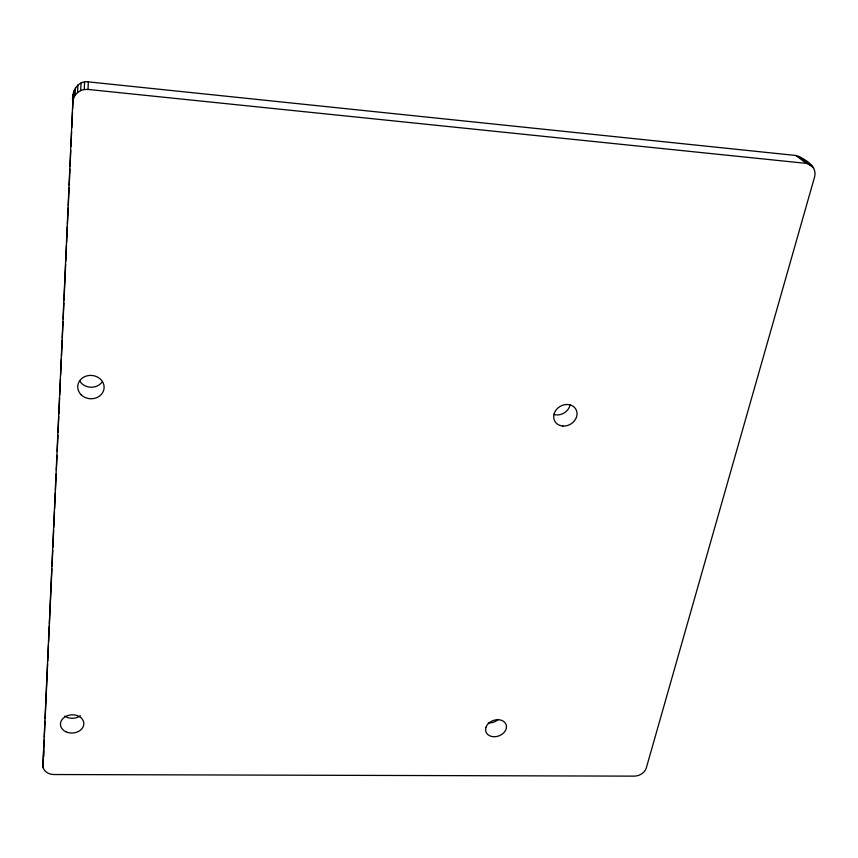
<?xml version="1.0" encoding="UTF-8"?>
<svg xmlns="http://www.w3.org/2000/svg" width="858" height="858" viewBox="0 0 858 858"><rect width="100%" height="100%" fill="white"/><g stroke="black" fill="none" stroke-linecap="round" stroke-linejoin="round"><path stroke-width="1.29" d="M811.818 165.648L806.456 163.395L88.052 89.436L88.299 81.864C77.081 80.373 71.225 92.46 72.801 102.123L42.9 765.668C42.868 771.353 48.949 774.602 54.033 774.527L634.341 776.136C639.371 776.029 644.594 773.047 646.256 768.125L814.585 176.941C817.556 165.755 804.557 158.805 795.849 155.48L88.299 81.864M72.801 102.123C73.08 95.86 78.089 90.487 84.256 89.532L84.567 81.95M42.9 765.668L44.187 739.961M44.305 737.29L45.024 721.246M45.152 718.575L47.619 663.77M47.737 661.1L48.466 645.055M48.584 642.385L49.314 626.351M49.432 623.669L51.898 568.865M52.027 566.194L52.746 550.16M52.864 547.479L53.646 530.105M53.775 527.434L54.494 511.389M54.612 508.719L55.341 492.674M55.459 490.004L56.188 473.97M56.371 469.959L57.025 455.255M57.207 451.244L57.936 435.199M58.054 432.529L58.773 416.495M58.902 413.813L59.62 397.78M59.738 395.098L60.468 379.064M60.65 375.053L61.368 359.009M61.486 356.338L62.216 340.304M62.334 337.623L63.063 321.589M63.181 318.908L63.9 302.874M64.028 300.203L65.648 264.114M65.776 261.433L66.495 245.399M66.613 242.728L67.342 226.684M67.46 224.013L68.19 207.968M68.308 205.298L69.09 187.923M69.208 185.242L69.938 169.208M70.056 166.538L70.774 150.493M70.957 146.482L71.622 131.778M71.804 127.767L72.522 111.733M72.651 109.052L73.305 94.348M80.663 90.594L81.038 82.99M43.19 767.964L43.329 765.454M43.79 756.692L43.704 750.653M77.531 92.546L77.96 84.91M75.075 95.249L75.547 87.57M73.466 98.52L73.96 90.798M84.256 89.532L88.052 89.436M798.712 156.21L809.351 164.125M808.322 163.889L813.663 167.868M795.849 155.48L806.456 163.395M801.147 157.722L802.981 159.91M570.077 404.997A11.948 10.199 -30.6 0 1 553.657 414.393M498.208 719.487A10.575 8.162 -19.8 0 1 488.213 722.844M80.352 715.776A11.54 9.03 -3.2 0 1 64.8 716.13M102.016 382.153A13.009 11.551 4.7 0 1 79.569 380.802M485.982 727.294L485.574 729.525A10.714 8.215 -19.8 0 0 494.927 736.743A10.714 8.215 -19.8 0 0 506.295 728.442A10.714 8.215 -19.8 0 0 498.97 719.744L496.256 719.787A10.714 8.215 -19.8 0 0 485.982 727.294M65.83 731.735A11.701 9.106 -3.4 0 0 83.827 724.066A11.701 9.106 -3.4 0 0 66.785 715.947A11.701 9.106 -3.4 0 0 65.83 731.735M81.113 394.744A13.213 11.68 4.2 0 0 103.475 390.894A13.213 11.68 4.2 0 0 88.181 375.6A13.213 11.68 4.2 0 0 81.113 394.744M562.934 426.051A12.119 10.296 -30.4 0 0 576.479 410.532A12.119 10.296 -30.4 0 0 556.681 409.277A12.119 10.296 -30.4 0 0 562.934 426.051"/></g></svg>
